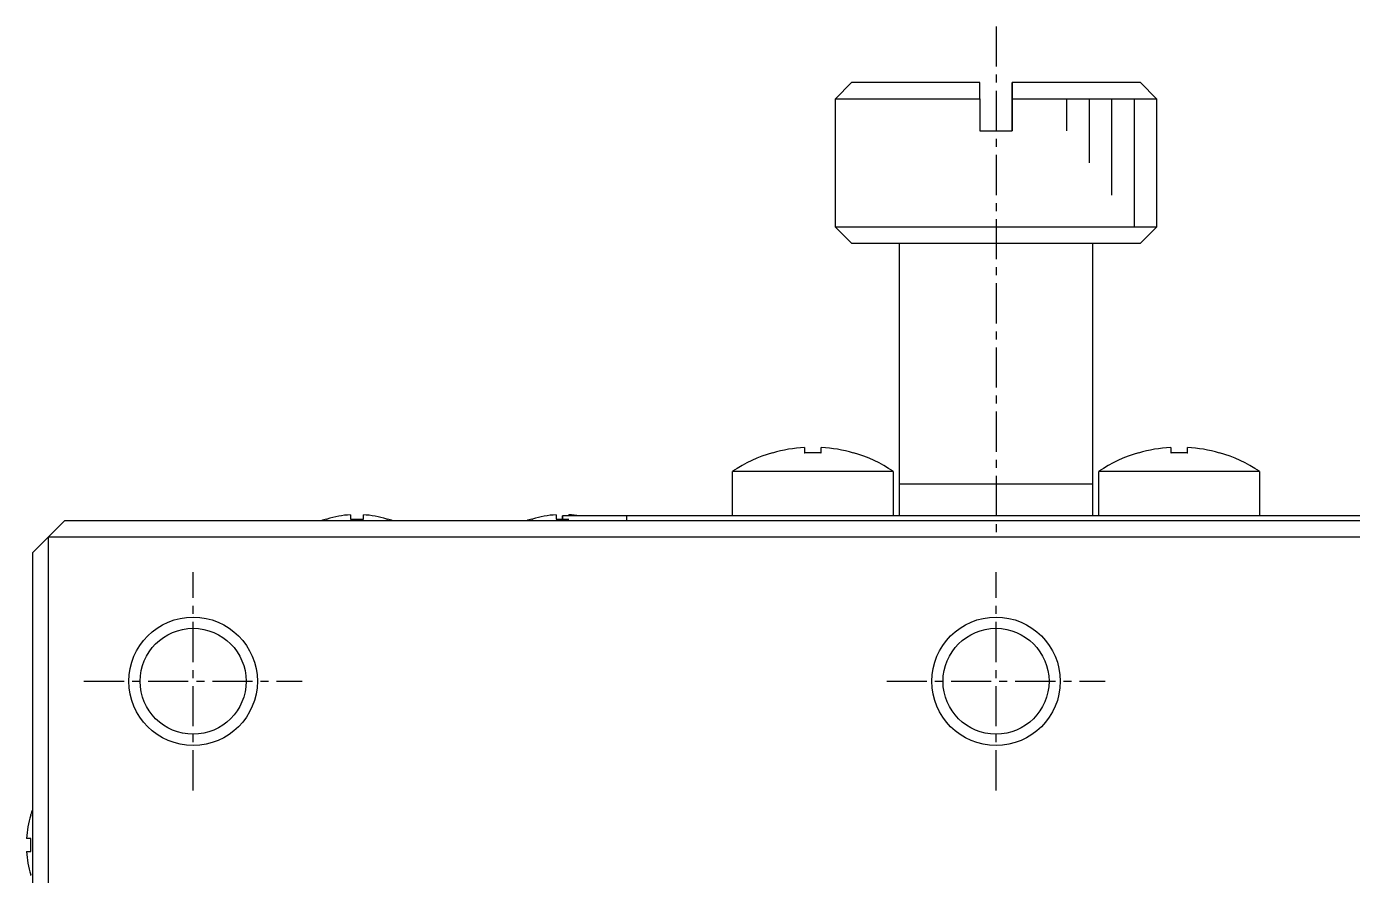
# Model space of a CAD drawing. Extents: x 417 to 593, y 60 to 280.
# Drawn here: x 436.68 to 477.96, y 253.77 to 280.22 of the extents above; entities that cross this region are included whole.
import ezdxf

# ---------------------------------------------------------------- set-up
doc = ezdxf.new("R2010")
doc.units = 0
doc.linetypes.add('CENTER', pattern=[2, 1.25, -0.25, 0.25, -0.25])
doc.layers.get('0').update_dxf_attribs({"linetype": 'CONTINUOUS'})
doc.layers.add('CENTER', color=1, linetype='CENTER')

# ---------------------------------------------------------------- blocks, each defined once
blk = doc.blocks.new('AID2976')
at = {"color": 3, "linetype": 'CONTINUOUS'}
for p, q in [((276.165, 183.871484), (275.164111, 183.871484)), ((276.165, 183.171484), (274.164407, 183.171484)), ((276.165, 182.471484), (273.164704, 182.471484)), ((276.165, 181.771484), (272.165, 181.771484))]:
    blk.add_line(p, q, dxfattribs=at)
at = {"color": 7, "linetype": 'CONTINUOUS'}
blk.add_line((276.165, 181.071484), (272.165, 181.071484), dxfattribs=at)

msp = doc.modelspace()

# ---------------------------------------------------------------- linework, layer by layer
at = {"color": 7, "linetype": 'CONTINUOUS'}
for p, q in [((461.865, 277.969), (462.365, 278.469)), ((466.365, 278.469), (462.365, 278.469)), ((466.365, 277.969), (466.365, 278.469)), ((471.365, 278.469), (467.365, 278.469)), ((467.365, 277.969), (467.365, 278.469)), ((467.365, 278.469), (467.365, 277.969)), ((471.365, 278.469), (471.865, 277.969)), ((461.865, 273.969), (461.865, 277.969)), ((461.865, 277.969), (466.365, 277.969)), ((466.365, 277.969), (466.365, 276.969)), ((467.365, 277.969), (471.865, 277.969)), ((467.365, 276.969), (467.365, 277.969)), ((467.365, 277.969), (467.365, 276.969)), ((466.365, 276.969), (467.365, 276.969)), ((471.865, 273.969), (461.865, 273.969)), ((462.365, 273.469), (461.865, 273.969)), ((471.865, 273.969), (471.365, 273.469)), ((462.365, 273.469), (471.365, 273.469)), ((462.365, 273.469), (463.865, 273.469)), ((463.865, 273.469), (469.865, 273.469)), ((463.865, 265.969), (463.865, 273.469)), ((463.865, 273.469), (466.865, 273.469)), ((466.865, 273.469), (469.865, 273.469)), ((469.865, 273.469), (469.865, 265.969)), ((469.865, 273.469), (471.365, 273.469)), ((459.903, 266.938), (459.906, 266.931)), ((460.905, 267.103), (460.905, 266.931)), ((461.425, 266.931), (461.425, 267.103)), ((462.423, 266.931), (462.427, 266.938)), ((462.423, 266.931), (462.427, 266.938)), ((471.303, 266.938), (471.306, 266.931)), ((472.305, 267.103), (472.305, 266.931)), ((472.825, 266.931), (472.825, 267.103)), ((473.823, 266.931), (473.827, 266.938)), ((473.823, 266.931), (473.827, 266.938)), ((463.665, 266.36), (458.665, 266.36)), ((458.665, 264.969), (458.665, 266.36)), ((463.665, 266.36), (463.665, 264.969)), ((475.065, 266.36), (470.065, 266.36)), ((470.065, 264.969), (470.065, 266.36)), ((475.065, 266.36), (475.065, 264.969)), ((463.865, 265.969), (469.865, 265.969)), ((463.865, 265.969), (469.865, 265.969)), ((463.865, 264.969), (463.865, 265.969)), ((469.865, 265.969), (469.865, 264.969)), ((437.365, 264.319), (437.865, 264.819)), ((495.865, 264.819), (437.865, 264.819)), ((446.015, 264.874), (446.036, 264.874)), ((446.765, 265.006), (446.765, 264.874)), ((446.765, 264.874), (447.165, 264.874)), ((447.165, 264.874), (447.165, 265.006)), ((447.893, 264.874), (447.915, 264.874)), ((452.415, 264.874), (452.436, 264.874)), ((452.415, 264.874), (452.436, 264.874)), ((453.165, 265.006), (453.165, 264.874)), ((453.165, 264.874), (453.565, 264.874)), ((455.365, 264.969), (453.365, 264.969)), ((453.365, 264.874), (453.365, 264.969)), ((453.365, 264.969), (453.365, 264.874)), ((453.565, 264.969), (453.565, 265.006)), ((461.165, 264.969), (455.365, 264.969)), ((472.565, 264.969), (461.165, 264.969)), ((473.64, 264.969), (472.565, 264.969)), ((478.365, 264.969), (473.64, 264.969)), ((436.865, 263.819), (437.365, 264.319)), ((437.365, 264.319), (496.365, 264.319)), ((437.365, 205.319), (437.365, 264.319)), ((436.865, 263.819), (436.865, 241.819)), ((436.809, 255.647), (436.809, 255.669)), ((436.809, 255.647), (436.809, 255.669)), ((436.809, 254.919), (436.677, 254.919)), ((436.809, 254.519), (436.809, 254.919)), ((436.677, 254.519), (436.809, 254.519)), ((436.809, 253.769), (436.809, 253.79)), ((436.809, 253.769), (436.809, 253.79))]:
    msp.add_line(p, q, dxfattribs=at)
at = {"color": 9, "linetype": 'CONTINUOUS'}
msp.add_line((455.365, 264.819), (455.365, 264.969), dxfattribs=at)
at = {"color": 7, "linetype": 'CONTINUOUS'}
for points in [[(461.425, 266.931, 0), (461.421, 266.931, 0), (461.417, 266.931, 0), (461.412, 266.932, 0), (461.408, 266.932, 0), (461.404, 266.932, 0), (461.4, 266.932, 0), (461.396, 266.932, 0), (461.392, 266.933, 0), (461.388, 266.933, 0), (461.384, 266.933, 0), (461.38, 266.933, 0), (461.376, 266.933, 0), (461.372, 266.934, 0), (461.368, 266.934, 0), (461.364, 266.934, 0), (461.36, 266.934, 0), (461.356, 266.934, 0), (461.352, 266.934, 0), (461.347, 266.935, 0), (461.343, 266.935, 0), (461.339, 266.935, 0), (461.335, 266.935, 0), (461.331, 266.935, 0), (461.327, 266.935, 0), (461.323, 266.935, 0), (461.319, 266.936, 0), (461.315, 266.936, 0), (461.311, 266.936, 0), (461.307, 266.936, 0), (461.303, 266.936, 0), (461.299, 266.936, 0), (461.295, 266.936, 0), (461.291, 266.936, 0), (461.287, 266.936, 0), (461.282, 266.937, 0), (461.278, 266.937, 0), (461.274, 266.937, 0), (461.27, 266.937, 0), (461.266, 266.937, 0), (461.262, 266.937, 0), (461.258, 266.937, 0), (461.254, 266.937, 0), (461.25, 266.937, 0), (461.246, 266.937, 0), (461.242, 266.937, 0), (461.238, 266.937, 0), (461.234, 266.937, 0), (461.23, 266.937, 0), (461.226, 266.938, 0), (461.222, 266.938, 0), (461.217, 266.938, 0), (461.213, 266.938, 0), (461.209, 266.938, 0), (461.205, 266.938, 0), (461.201, 266.938, 0), (461.197, 266.938, 0), (461.193, 266.938, 0), (461.189, 266.938, 0), (461.185, 266.938, 0), (461.181, 266.938, 0), (461.177, 266.938, 0), (461.173, 266.938, 0), (461.169, 266.938, 0), (461.165, 266.938, 0), (461.161, 266.938, 0), (461.156, 266.938, 0), (461.152, 266.938, 0), (461.148, 266.938, 0), (461.144, 266.938, 0), (461.14, 266.938, 0), (461.136, 266.938, 0), (461.132, 266.938, 0), (461.128, 266.938, 0), (461.124, 266.938, 0), (461.12, 266.938, 0), (461.116, 266.938, 0), (461.112, 266.938, 0), (461.108, 266.938, 0), (461.104, 266.938, 0), (461.1, 266.937, 0), (461.096, 266.937, 0), (461.091, 266.937, 0), (461.087, 266.937, 0), (461.083, 266.937, 0), (461.079, 266.937, 0), (461.075, 266.937, 0), (461.071, 266.937, 0), (461.067, 266.937, 0), (461.063, 266.937, 0), (461.059, 266.937, 0), (461.055, 266.937, 0), (461.051, 266.937, 0), (461.047, 266.937, 0), (461.043, 266.936, 0), (461.039, 266.936, 0), (461.035, 266.936, 0), (461.031, 266.936, 0), (461.026, 266.936, 0), (461.022, 266.936, 0), (461.018, 266.936, 0), (461.014, 266.936, 0), (461.01, 266.936, 0), (461.006, 266.935, 0), (461.002, 266.935, 0), (460.998, 266.935, 0), (460.994, 266.935, 0), (460.99, 266.935, 0), (460.986, 266.935, 0), (460.982, 266.935, 0), (460.978, 266.934, 0), (460.974, 266.934, 0), (460.97, 266.934, 0), (460.966, 266.934, 0), (460.961, 266.934, 0), (460.957, 266.934, 0), (460.953, 266.933, 0), (460.949, 266.933, 0), (460.945, 266.933, 0), (460.941, 266.933, 0), (460.937, 266.933, 0), (460.933, 266.932, 0), (460.929, 266.932, 0), (460.925, 266.932, 0), (460.921, 266.932, 0), (460.917, 266.932, 0), (460.913, 266.931, 0), (460.909, 266.931, 0), (460.905, 266.931, 0)], [(472.825, 266.931, 0), (472.821, 266.931, 0), (472.817, 266.931, 0), (472.812, 266.932, 0), (472.808, 266.932, 0), (472.804, 266.932, 0), (472.8, 266.932, 0), (472.796, 266.932, 0), (472.792, 266.933, 0), (472.788, 266.933, 0), (472.784, 266.933, 0), (472.78, 266.933, 0), (472.776, 266.933, 0), (472.772, 266.934, 0), (472.768, 266.934, 0), (472.764, 266.934, 0), (472.76, 266.934, 0), (472.756, 266.934, 0), (472.752, 266.934, 0), (472.747, 266.935, 0), (472.743, 266.935, 0), (472.739, 266.935, 0), (472.735, 266.935, 0), (472.731, 266.935, 0), (472.727, 266.935, 0), (472.723, 266.935, 0), (472.719, 266.936, 0), (472.715, 266.936, 0), (472.711, 266.936, 0), (472.707, 266.936, 0), (472.703, 266.936, 0), (472.699, 266.936, 0), (472.695, 266.936, 0), (472.691, 266.936, 0), (472.687, 266.936, 0), (472.682, 266.937, 0), (472.678, 266.937, 0), (472.674, 266.937, 0), (472.67, 266.937, 0), (472.666, 266.937, 0), (472.662, 266.937, 0), (472.658, 266.937, 0), (472.654, 266.937, 0), (472.65, 266.937, 0), (472.646, 266.937, 0), (472.642, 266.937, 0), (472.638, 266.937, 0), (472.634, 266.937, 0), (472.63, 266.937, 0), (472.626, 266.938, 0), (472.622, 266.938, 0), (472.617, 266.938, 0), (472.613, 266.938, 0), (472.609, 266.938, 0), (472.605, 266.938, 0), (472.601, 266.938, 0), (472.597, 266.938, 0), (472.593, 266.938, 0), (472.589, 266.938, 0), (472.585, 266.938, 0), (472.581, 266.938, 0), (472.577, 266.938, 0), (472.573, 266.938, 0), (472.569, 266.938, 0), (472.565, 266.938, 0), (472.561, 266.938, 0), (472.556, 266.938, 0), (472.552, 266.938, 0), (472.548, 266.938, 0), (472.544, 266.938, 0), (472.54, 266.938, 0), (472.536, 266.938, 0), (472.532, 266.938, 0), (472.528, 266.938, 0), (472.524, 266.938, 0), (472.52, 266.938, 0), (472.516, 266.938, 0), (472.512, 266.938, 0), (472.508, 266.938, 0), (472.504, 266.938, 0), (472.5, 266.937, 0), (472.496, 266.937, 0), (472.491, 266.937, 0), (472.487, 266.937, 0), (472.483, 266.937, 0), (472.479, 266.937, 0), (472.475, 266.937, 0), (472.471, 266.937, 0), (472.467, 266.937, 0), (472.463, 266.937, 0), (472.459, 266.937, 0), (472.455, 266.937, 0), (472.451, 266.937, 0), (472.447, 266.937, 0), (472.443, 266.936, 0), (472.439, 266.936, 0), (472.435, 266.936, 0), (472.431, 266.936, 0), (472.426, 266.936, 0), (472.422, 266.936, 0), (472.418, 266.936, 0), (472.414, 266.936, 0), (472.41, 266.936, 0), (472.406, 266.935, 0), (472.402, 266.935, 0), (472.398, 266.935, 0), (472.394, 266.935, 0), (472.39, 266.935, 0), (472.386, 266.935, 0), (472.382, 266.935, 0), (472.378, 266.934, 0), (472.374, 266.934, 0), (472.37, 266.934, 0), (472.366, 266.934, 0), (472.361, 266.934, 0), (472.357, 266.934, 0), (472.353, 266.933, 0), (472.349, 266.933, 0), (472.345, 266.933, 0), (472.341, 266.933, 0), (472.337, 266.933, 0), (472.333, 266.932, 0), (472.329, 266.932, 0), (472.325, 266.932, 0), (472.321, 266.932, 0), (472.317, 266.932, 0), (472.313, 266.931, 0), (472.309, 266.931, 0), (472.305, 266.931, 0)]]:
    msp.add_polyline3d(points, dxfattribs=at)
at = {"color": 3, "linetype": 'CONTINUOUS'}
for centre in [(441.865, 259.819), (466.865, 259.819)]:
    msp.add_circle(centre, 2, dxfattribs=at)
at = {"color": 7, "linetype": 'CONTINUOUS'}
for centre in [(441.865, 259.819), (466.865, 259.819)]:
    msp.add_circle(centre, 1.65, dxfattribs=at)
for centre, radius, start, end in [((461.165, 262.619), 4.5, 106.2858, 123.749), ((461.165, 262.619), 4.492, 93.3178, 106.2694), ((461.165, 262.619), 4.492, 73.7306, 86.6822), ((461.165, 262.619), 4.5, 56.251, 73.7142), ((472.565, 262.619), 4.5, 106.2858, 123.749), ((472.565, 262.619), 4.492, 93.3178, 106.2694), ((472.565, 262.619), 4.492, 73.7306, 86.6822), ((472.565, 262.619), 4.5, 56.251, 73.7142), ((446.965, 261.819), 3.2, 107.27, 110.3641), ((446.965, 261.819), 3.194, 93.5904, 106.9053), ((446.965, 261.819), 3.194, 73.0947, 86.4097), ((446.965, 261.819), 3.2, 69.6359, 72.73), ((453.365, 261.819), 3.2, 107.27, 110.3641), ((453.365, 261.819), 3.194, 93.5904, 106.9053), ((453.365, 261.819), 3.194, 80.5061, 86.4097), ((439.865, 254.719), 3.194, 163.0947, 176.4096), ((439.865, 254.719), 3.2, 159.6359, 162.73), ((439.865, 254.719), 3.194, 183.5904, 196.9053)]:
    msp.add_arc(centre, radius, start, end, dxfattribs=at)
at = {"layer": 'CENTER', "color": 1, "linetype": 'CENTER'}
for p, q in [((466.865, 280.219), (466.865, 264.219)), ((441.865, 256.419), (441.865, 263.219)), ((466.865, 256.419), (466.865, 263.219)), ((438.465, 259.819), (445.265, 259.819)), ((463.465, 259.819), (470.265, 259.819))]:
    msp.add_line(p, q, dxfattribs=at)

# ---------------------------------------------------------------- block references
at = {"rotation": 90}
msp.add_blockref('AID2976', (652.936, 1.804), dxfattribs=at)

doc.saveas('drawing.dxf')
